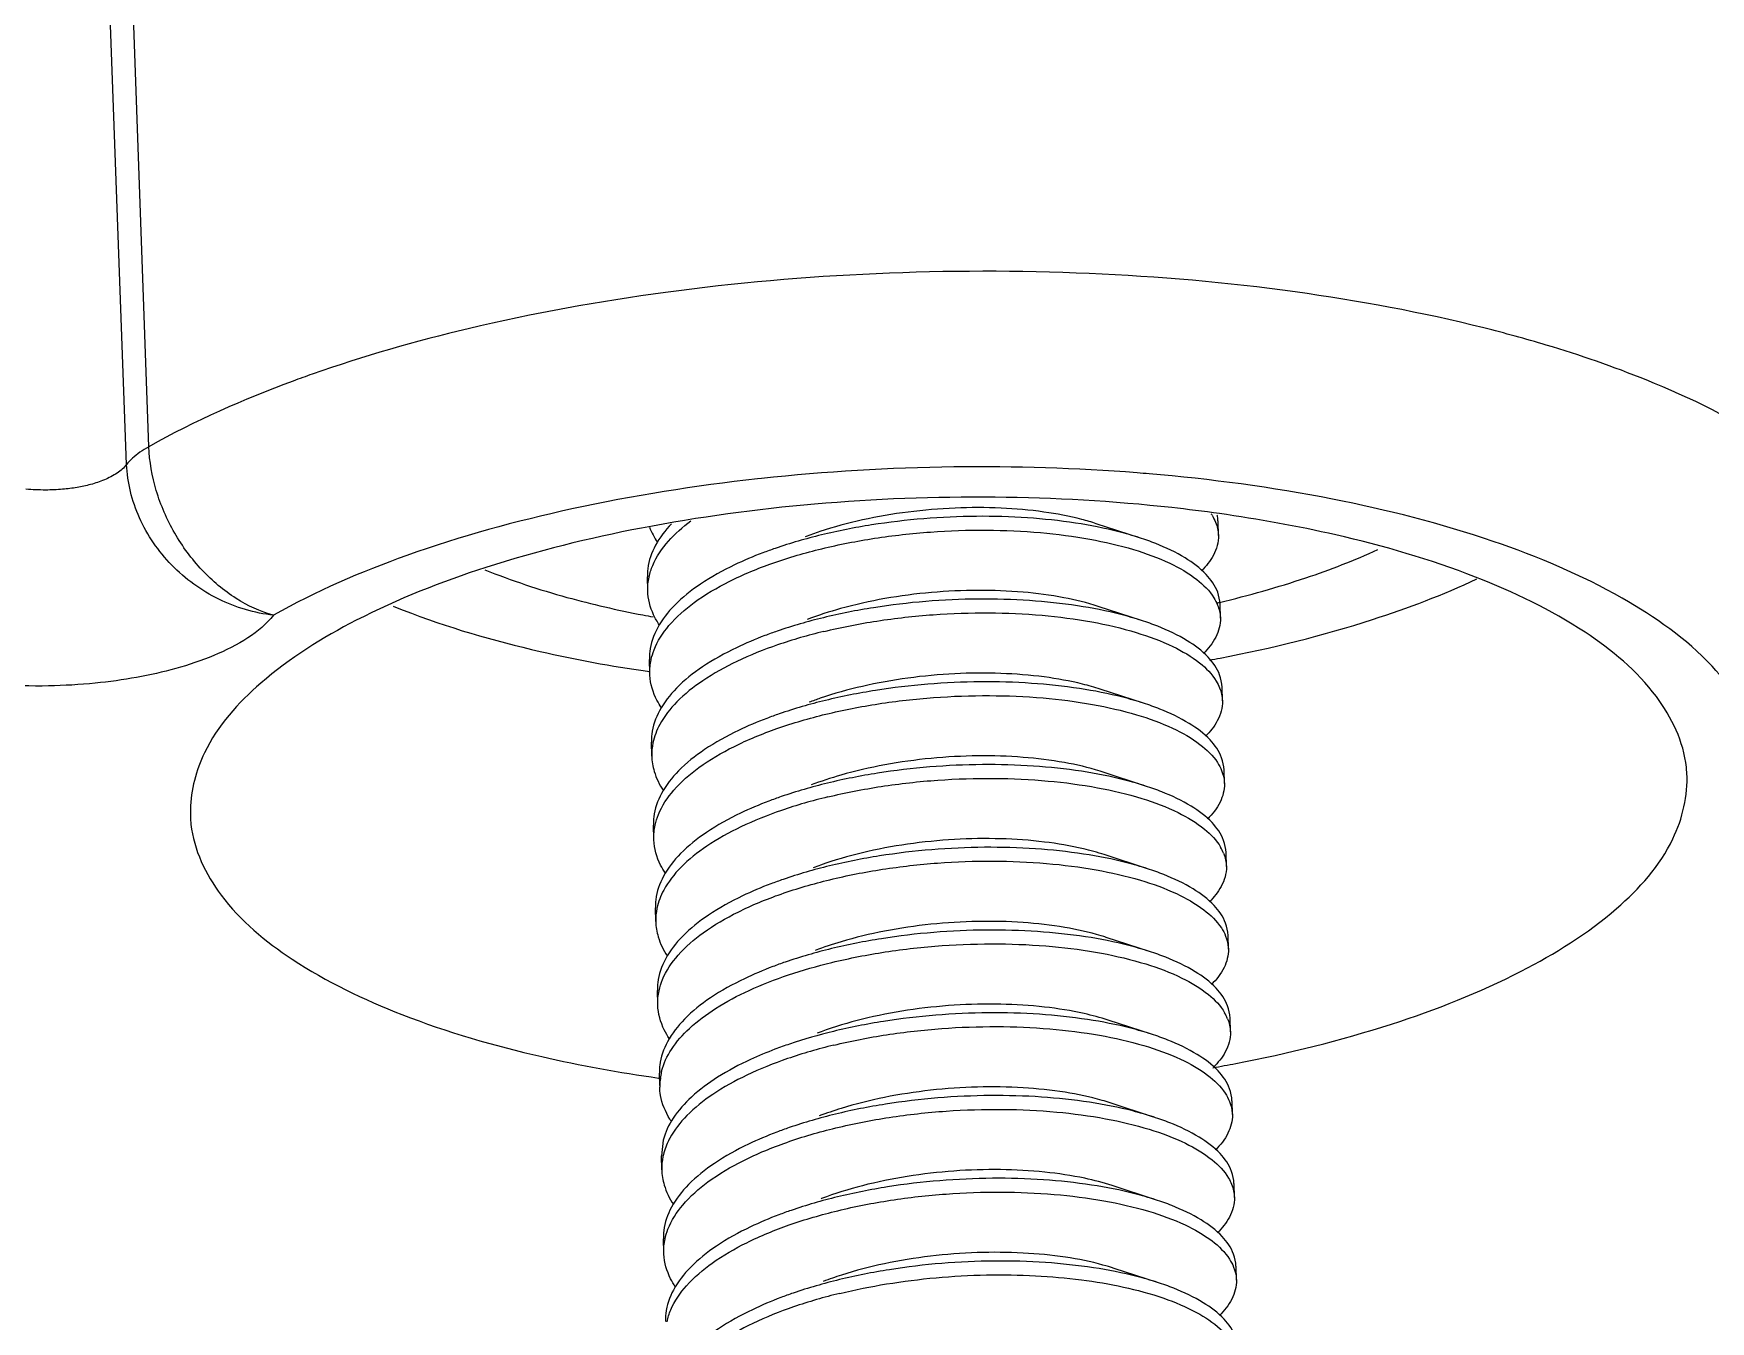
# Model space of a CAD drawing. Header units: millimetres. Extents: x 306 to 1885, y 393 to 1000.
# Drawn here: x 562.02 to 573.16, y 625.07 to 633.63 of the extents above; entities that cross this region are included whole.
import ezdxf

# ---------------------------------------------------------------- set-up
doc = ezdxf.new("R2010")
doc.units = ezdxf.units.MM

# ---------------------------------------------------------------- blocks, each defined once
blk = doc.blocks.new('u51')
at = {"color": 7}
for p, q in [((-19.10912049309684, 28.56757304511552), (-19.10690756819685, 28.47588177891544)), ((-18.58558884589684, 28.58344559281545), (-18.29780605129685, 28.48969646621549)), ((-15.30358793789682, 28.38418373321565), (-15.30137501299683, 28.29249246691552)), ((-19.09584294359684, 28.01742544751551), (-19.09363001869684, 27.92573418121538)), ((-18.57231129639683, 28.03329799521543), (-18.28452850179684, 27.93954886851543)), ((-15.29031038839685, 27.83403613561541), (-15.28809746349685, 27.7423448693155)), ((-15.30039951609686, 27.63658693351545), (-15.28809746349685, 27.7423448693155)), ((-19.08256539409683, 27.46727784991549), (-19.08035246919684, 27.37558658361559)), ((-18.55903374699685, 27.4831503975156), (-18.27125095229684, 27.38940127091564)), ((-15.26983986689686, 27.22410064391556), (-15.28689373749685, 27.22648084271555)), ((-15.27676846119684, 27.27293419901548), (-15.27481991399685, 27.19219727171549)), ((-19.06928784459683, 26.91713025231547), (-19.06707491969684, 26.82543898601557)), ((-18.54575619749684, 26.93300279991558), (-18.25797340279684, 26.8392536733154)), ((-15.26375528949686, 26.73374094031556), (-15.26154236449685, 26.64204967411547)), ((-19.05601029509683, 26.36698265461564), (-19.05379737019683, 26.27529138841555)), ((-18.53247864799684, 26.38285520231557), (-18.24469585329683, 26.28910607571561)), ((-15.25047773999685, 26.18359334271554), (-15.24826481499684, 26.09190207641541)), ((-19.04273274559682, 25.8168350570154), (-19.04051982069683, 25.72514379081554)), ((-18.51920109849686, 25.83270760471555), (-18.23141830379683, 25.73895847811559)), ((-15.23720019049682, 25.63344574511552), (-15.23498726549684, 25.54175447881562)), ((-19.02945519609685, 25.26668745941561), (-19.02724227119685, 25.17499619311548)), ((-18.50592354899683, 25.28256000711553), (-18.21814075429683, 25.18881088041553)), ((-15.22392264099685, 25.08329814751551), (-15.22170971609685, 24.99160688121538)), ((-19.01617764659684, 24.71653986181559), (-19.01396472169682, 24.62484859551546)), ((-18.49264599949686, 24.73241240941547), (-18.20486320479682, 24.63866328281551)), ((-15.19564874979685, 24.52000726311553), (-15.21271736339685, 24.5224739333155)), ((-15.21064509149684, 24.53315054991549), (-15.20843216659685, 24.44145928361559)), ((-18.47936844999685, 24.18226481181546), (-18.19158565539684, 24.0885156852155)), ((-19.00290009709681, 24.16639226421557), (-19.00068717219682, 24.07470099791544)), ((-15.19736754199684, 23.98300295221543), (-15.19515461709685, 23.89131168601557)), ((-18.46609090049685, 23.63211721421567), (-18.17830810589686, 23.53836808761548)), ((-18.98962254759684, 23.61624466661556), (-18.98740962269684, 23.52455340031543)), ((-15.95242204859684, 23.23810391451548), (-15.92731804199684, 23.24084186371556)), ((-11.73421660959684, 23.14415662771557), (-11.16433760529685, 7.450761615915553)), ((-11.88201056739683, 23.0266298438155), (-11.31810418239684, 7.328891890615523))]:
    blk.add_line(p, q, dxfattribs=at)
for centre, radius, start, end in [((-15.66456855359684, 27.82365042451556), 0.3742362320000001, 348.0733585674947, 1.589585561902181), ((-15.79782174719685, 27.86791601991558), 0.515198226, 331.8524444485963, 334.5574009575938), ((-15.66212738289684, 27.27383676911541), 0.3848816857, 345.6015394107026, 347.9216752459049), ((-15.66950953149683, 27.27530285811554), 0.3924072046, 347.9378928719053, 1.235788996095073), ((-15.65879826419683, 27.1819568250155), 0.3839488709, 359.3304855239017, 1.52767907820378), ((-17.12628429609686, 16.85735867691551), 10.4588807793, 100.0586861458995, 100.9044430419023), ((-15.64910267309685, 27.18173072951549), 0.3742513168, 353.3680428272045, 359.3477526533068), ((-18.76054045849685, 26.94628489041543), 0.3124495993, 201.8932414470063, 210.0635691331944), ((-15.62473590509686, 26.17320763161547), 0.3742362320000001, 348.0733585680009, 1.589585561902181), ((-18.73409617489682, 25.84587796131564), 0.312298446, 201.8821435788951, 210.0364582195959), ((-15.59818080609685, 25.07291243641544), 0.3742362320000001, 348.0733585678943, 1.589585561902181), ((-17.07336466079684, 14.43021752641562), 10.1858535127, 100.5129820380005, 100.9056591434001), ((-16.54842749419683, 16.96639423831562), 7.3110904071, 79.09056455080056, 79.64266447560091), ((-17.29059745209685, 16.87013977551555), 7.3909496299, 103.1866629328026, 103.3483684396995), ((-18.65526529719682, 23.65991970351547), 0.3418338285, 211.2106068651059, 212.9450699961052), ((-17.44932028509686, 35.92633649061554), 12.7650858462, 265.1463546517997, 265.5092170319001), ((-18.47117528539684, 31.36600247251545), 9.4099340153, 253.3476115463027, 255.9625935976998)]:
    blk.add_arc(centre, radius, start, end, dxfattribs=at)
for points, start_tangent, end_tangent in [([(-16.47323959829683, 28.65620224701547), (-16.16609287109685, 28.74568667211543), (-15.89509119749684, 28.85582422401558), (-15.66947651319683, 28.98341531851543), (-15.49694515419685, 29.12466601211554), (-15.38338576749683, 29.27531720001548), (-15.33824360819685, 29.39675387541547)], (0.9716790516663819, 0.2363045081091782), (0.2053901663489566, 0.9786801722560583)), ([(-16.08184247119686, 28.68365379961551), (-15.89287827259685, 28.76413295771545), (-15.66726358829683, 28.89172405221552), (-15.49473222919684, 29.03297474591545), (-15.38117284249685, 29.18362593371558), (-15.33046585539682, 29.33909838851559), (-15.32809606109686, 29.39278324281554)], (0.935106668992196, 0.354366360714896), (-0.02662153634472236, 0.9996455840960068)), ([(-19.11984811199684, 29.02603953151561), (-19.10427651849685, 28.94540849161558), (-19.02703916509685, 28.82688800731557), (-18.88831242649684, 28.71762281821543), (-18.69283377409684, 28.62188483751561), (-18.58559748899683, 28.58341900311552)], (0.03011954928613366, -0.9995463034551227), (0.95101879691973, -0.3091330585772885)), ([(-18.35790713329686, 28.61347233401557), (-18.62619093909683, 28.68804336081553), (-18.84466950339686, 28.78281946301558), (-19.00225552289683, 28.89210596031558), (-19.09582753839686, 29.01227023921547)], (-0.9768822363350633, 0.2137781474636865), (-0.4293709021125137, 0.9031282458317237)), ([(-19.10909699719684, 28.56757404801556), (-19.07849176279683, 28.69372309871551), (-18.99587566279683, 28.8029740296156)], (-0.01974786293675708, 0.9998049919406441), (0.7150340589260565, 0.6990896184150704)), ([(-15.32556473369687, 28.84470300791554), (-15.35074091999684, 28.76538526911554), (-15.45551820989684, 28.6046767589155), (-15.62560714339685, 28.45451451571557), (-15.85481676449686, 28.31882411211564), (-16.13753578529685, 28.20085605501549), (-16.45996204879683, 28.10605464941546)], (-0.2097819694310719, -0.9777481911523135), (-0.9716790516700373, -0.2363045080941478)), ([(-16.06856492179685, 28.13350620191545), (-15.87960072309684, 28.21398536011566), (-15.65398603879683, 28.34157645461551), (-15.48145467979683, 28.48282714821562), (-15.36789529299685, 28.63347833611556), (-15.31718830589685, 28.78895079091558), (-15.31481851159685, 28.84263564521552)], (0.935106668992196, 0.354366360714896), (-0.02662153634472236, 0.9996455840960068)), ([(-16.47323959829683, 28.65620224701547), (-16.78406088639684, 28.59340559721545), (-17.11315304259685, 28.55183891391562), (-17.44847127459684, 28.53338897231561), (-17.77443362389684, 28.5384625573156), (-18.07896322589684, 28.56561700751558), (-18.35790713329686, 28.61347233401557)], (-0.9716790516663519, -0.236304508109302), (-0.9768822363298871, 0.2137781474873398)), ([(-16.47102667339684, 28.56451098071557), (-16.16387994609684, 28.65399540581552), (-16.08184247119686, 28.68365379961551)], (0.9716790516879583, 0.2363045080204568), (0.9351066689946207, 0.3543663607084976)), ([(-19.09046006229684, 28.48062410951547), (-19.10881043269683, 28.55990201971554), (-19.10909699719684, 28.56757404801556)], (-0.3731494517206262, 0.9277712469572422), (-0.01974786309968139, 0.9998049919374259)), ([(-18.58559748899683, 28.58341900311552), (-18.44727329739683, 28.54348532531549), (-18.16000656259683, 28.48564510111555), (-17.84082939229683, 28.45088486261557), (-17.50062428079684, 28.44093934611556), (-17.15098980369686, 28.45669825241566), (-16.80384564239682, 28.4981759490156), (-16.47102667339684, 28.56451098071557)], (0.951018796904854, -0.309133058623053), (0.971679051663133, 0.2363045081225382)), ([(-18.29782203909684, 28.48964748151548), (-18.22244831789683, 28.46713826751557), (-17.97408064489684, 28.41564755301556), (-17.69140906819683, 28.3875583950155), (-17.38726817079686, 28.38499084881551), (-17.07546578909682, 28.40890801681553), (-16.77015707179686, 28.45907238871541), (-16.48520279529686, 28.53405660871545), (-16.36353012529685, 28.57659458591547)], (0.9506464324337516, -0.3102762648044167), (0.934403253629748, 0.3562170119549892)), ([(-15.38072838369686, 28.61262279481548), (-15.34971326969685, 28.55962717971556), (-15.30397978309685, 28.39451821271541), (-15.30359942639683, 28.38414026911551)], (0.5549391175174861, -0.8318909639182972), (0.02212057870666398, -0.9997553100622585)), ([(-19.10657056249684, 28.47589193391559), (-19.09099896899684, 28.39526089391552), (-19.01376161559682, 28.27674040971556), (-18.87503487699684, 28.16747522061542), (-18.67955622459684, 28.07173723991559), (-18.57231993959684, 28.03327140541546)], (0.03011954928613366, -0.9995463034551227), (0.95101879691973, -0.3091330585772885)), ([(-19.06350926159683, 28.42838166651563), (-19.09046006229684, 28.48062410951547)], (-0.535300118715708, 0.8446619340913551), (-0.3731494509458808, 0.9277712472688446)), ([(-16.45996204879683, 28.10605464941546), (-16.81128535999684, 28.03683038301551), (-17.17972347769685, 27.99515067621542), (-17.54546696759684, 27.98236171981557), (-17.89846868839686, 27.99767772301539), (-18.22891966729685, 28.04041580231547), (-18.52461241719683, 28.10946079521545), (-18.76774041239685, 28.20048131071553), (-18.94758653019684, 28.30733705641546), (-19.06350926159683, 28.42838166651563)], (-0.9716790516687106, -0.2363045080996027), (-0.5353001182410427, 0.844661934392172)), ([(-15.30359942639683, 28.38414026911551), (-15.31236295959684, 28.29426880781557)], (0.02212057923957755, -0.999755310050467), (-0.2091342054354411, -0.9778869485359168)), ([(-19.09584288369683, 28.01742463631558), (-19.06281010899684, 28.14818203341565), (-18.98255918699687, 28.25288611231554)], (-0.02391624907860587, 0.9997139656071682), (0.714944351068243, 0.69918136050356)), ([(-15.31236295959684, 28.29426880781557), (-15.33196764309685, 28.22869588951562), (-15.43033614249686, 28.06828166881542), (-15.59771562239683, 27.9149722199154), (-15.83187811809682, 27.77349859931564), (-16.12101951709684, 27.65184743491545), (-16.44668449929685, 27.55590705171562)], (-0.209134205191535, -0.9778869485880795), (-0.9716790516642811, -0.2363045081178167)), ([(-16.05528737229685, 27.58335860431544), (-15.86632317359684, 27.66383776251541), (-15.64070848929686, 27.79142885701549), (-15.46817713029685, 27.9326795506156), (-15.35461774349685, 28.08333073851554), (-15.30391075639685, 28.23880319321552), (-15.30154096209682, 28.29248804751546)], (0.935106668992196, 0.354366360714896), (-0.02662153634472236, 0.9996455840960068)), ([(-16.45774912389683, 28.01436338311555), (-16.15060239659684, 28.10384780821551), (-16.06856492179685, 28.13350620191545)], (0.9716790516879583, 0.2363045080204568), (0.9351066689946207, 0.3543663607084976)), ([(-19.07703042919684, 27.93011108641554), (-19.09584288369683, 28.01742463631558)], (-0.3719732128313196, 0.928243464257059), (-0.02391624921568231, 0.9997139656038889)), ([(-18.57231993959684, 28.03327140541546), (-18.43399574789683, 27.99333772761565), (-18.14672901309683, 27.93549750351553), (-17.82755184279685, 27.90073726501555), (-17.48734673129684, 27.89079174851554), (-17.13771225419686, 27.90655065481542), (-16.79056809289682, 27.94802835131554), (-16.45774912389683, 28.01436338311555)], (0.951018796904854, -0.309133058623053), (0.971679051663133, 0.2363045081225382)), ([(-18.28453662219684, 27.93952408921541), (-18.10129181029686, 27.89086476871557), (-17.83582690079686, 27.84967773401559), (-17.54173283239686, 27.83299438131553), (-17.23236199589684, 27.84241771461552), (-16.92175931259686, 27.8783672624154), (-16.62402554629682, 27.94006005911547), (-16.35267808349684, 28.02554613911548), (-16.35025982159684, 28.02646599471564)], (0.9502746749929594, -0.3114129767158482), (0.9344622126788463, 0.356062316280949)), ([(-15.29047633749684, 27.83403171621558), (-15.30673160859686, 27.9358971737156), (-15.36812096379683, 28.06324417571545)], (-0.02662153614995231, 0.9996455841011938), (-0.5568886659400257, 0.8305871500014543)), ([(-19.09329301299684, 27.92574433631557), (-19.07772141949687, 27.8451132963155), (-19.00048406609685, 27.72659281211554), (-18.86175732749683, 27.61732762301563), (-18.66627867509686, 27.52158964221553), (-18.55904239009686, 27.48312380781545)], (0.03011954928613366, -0.9995463034551227), (0.95101879691973, -0.3091330585772885)), ([(-19.05675614229682, 27.88877684891554), (-19.07703042919684, 27.93011108641554)], (-0.5040192554446866, 0.863692416396592), (-0.3719732126420233, 0.9282434643329154)), ([(-16.44668449929685, 27.55590705171562), (-16.80210908599685, 27.48605314321549), (-17.18005889349683, 27.44402244751564), (-17.55822399009685, 27.43238752521552), (-17.91502561359687, 27.45017245251552), (-18.24043765759683, 27.49478653571555), (-18.53030564889684, 27.56505705911559), (-18.77042978599684, 27.65797677671549), (-18.94727538209685, 27.76740763081557), (-19.05675614229682, 27.88877684891554)], (-0.9716790516688618, -0.2363045080989817), (-0.5040192559155174, 0.8636924161218323)), ([(-19.08252329599685, 27.46727947161548), (-19.05329258869685, 27.59074848971545), (-18.96934707659685, 27.70262909501548)], (-0.01846275739449989, 0.9998295487678847), (0.7148731829962841, 0.6992541256458638)), ([(-15.33258943749684, 27.64658344171562), (-15.29841095969684, 27.7463110825156)], (0.4294359401261916, 0.9030973221795834), (0.205390166827781, 0.9786801721555701)), ([(-16.44447157439686, 27.46421578551553), (-16.13732484719682, 27.55370021061549), (-16.05528737229685, 27.58335860431544)], (0.9716790516879583, 0.2363045080204568), (0.9351066689946207, 0.3543663607084976)), ([(-16.43340694979685, 27.00575945411538), (-16.12626022259684, 27.0952438793156), (-15.85525854899683, 27.20538143111548), (-15.62964386469685, 27.33297252571538), (-15.45711250569684, 27.47422321931549), (-15.34355311899685, 27.62487440711539)], (0.9716790516734467, 0.2363045080801285), (0.4715840002023015, 0.8818211444239675)), ([(-16.04201060149683, 27.03321306461544), (-15.88107233619684, 27.1005266662155), (-15.66153377749686, 27.21895853761544), (-15.48832062559683, 27.35017450611554), (-15.36670708099686, 27.49065197291566), (-15.30039951609686, 27.63658693351545)], (0.9350763391113079, 0.3544463852745496), (0.2487063596654165, 0.9685789315600337)), ([(-19.06396517209683, 27.38042135281557), (-19.08208554509685, 27.45689013751553), (-19.08252329599685, 27.46727947161548)], (-0.3734715934529266, 0.9276416166191186), (-0.01846275778017891, 0.9998295487607628)), ([(-18.55904239009686, 27.48312380781545), (-18.42071819839686, 27.44319013001541), (-18.13345146359683, 27.38534990591552), (-17.81427429329685, 27.35058966741553), (-17.47406918179684, 27.34064415091552), (-17.12443470469685, 27.35640305721563), (-16.77729054339684, 27.39788075371553), (-16.44447157439686, 27.46421578551553)], (0.951018796904854, -0.309133058623053), (0.971679051663133, 0.2363045081225382)), ([(-18.27126181599687, 27.38936796731559), (-18.21636642459683, 27.3725822221154), (-17.97170423569685, 27.31910688051539), (-17.69164021019685, 27.2887859208156), (-17.38889072479685, 27.28384057091557), (-17.07720053989684, 27.30534172451553), (-16.77071971839683, 27.35316139461543), (-16.48336217049683, 27.42597851621554), (-16.33697612859686, 27.47630228751541)], (0.9506979584306874, -0.3101183513365872), (0.9343646551111635, 0.356318244381335)), ([(-15.35491571279684, 27.51328055121553), (-15.34480639829684, 27.49759649621546), (-15.28244329419684, 27.33908479121556), (-15.27719359799684, 27.28376587071557)], (0.5558411670202721, -0.831288516127549), (0.02183112824280437, -0.9997616725198292)), ([(-19.08001546349686, 27.37559673871556), (-19.06444386999684, 27.29496569871549), (-18.98720651659684, 27.17644521441548), (-18.84847977799683, 27.06718002541561), (-18.65300112559683, 26.97144204461551), (-18.54576484059683, 26.93297621021566)], (0.03011954928613366, -0.9995463034551227), (0.95101879691973, -0.3091330585772885)), ([(-19.03527586819683, 27.32550541721548), (-19.06396517209683, 27.38042135281557)], (-0.5429249983283014, 0.8397811894715276), (-0.3734715933843855, 0.9276416166467135)), ([(-16.43340694979685, 27.00575945411538), (-16.78411543069683, 26.93662991321548), (-17.15106232529683, 26.89501068311552), (-17.51639909789685, 26.88205754811543), (-17.87003089929686, 26.89722325151547), (-18.20016607239683, 26.9397297998155), (-18.49506322179684, 27.00827614911555), (-18.73742838049685, 27.0984259678155), (-18.91802457509687, 27.20474296391558), (-19.03527586819683, 27.32550541721548)], (-0.9716790516658596, -0.236304508111326), (-0.5429249989924916, 0.8397811890421237)), ([(-12.15808326289684, 25.43764135471565), (-12.16212913009684, 25.53771289381552), (-12.36171929049684, 26.00717877141551), (-12.83530767869686, 26.43422694321544), (-13.56393289619686, 26.80175937481545), (-14.49272323769685, 27.08196094371556), (-15.26983986689686, 27.22410064391556)], (0.02479808587047402, 0.9996924801843619), (-0.9902832390971334, 0.1390651155512763)), ([(-19.10480739339684, 27.12739438801555), (-20.13952817969684, 26.86531278951543), (-21.00142219019685, 26.51414853681558), (-21.63502429849683, 26.09706448571546), (-22.00988275919684, 25.63356926701545), (-22.10279394359685, 25.19718840821542)], (-0.981938941306019, -0.1891980854734387), (0.05301501128610484, -0.9985937154710791)), ([(-19.06928713179684, 26.91712338061552), (-19.03501748709684, 27.05019157521565), (-18.95598738699687, 27.15263026351545)], (-0.02483463596780245, 0.9996915728645246), (0.7150423815928896, 0.6990811058281925)), ([(-15.28933489149685, 27.17813060221556), (-15.35487242609685, 27.03337159791545), (-15.47495057179685, 26.8938484018156), (-15.64870645409684, 26.76162362941545), (-15.87117135829683, 26.64153405501565), (-16.13181413039683, 26.53866933211543), (-16.42012940029684, 26.45561185651559)], (-0.2487063596527153, -0.968578931563295), (-0.9716790516667378, -0.2363045081077148)), ([(-16.02873227329684, 26.4830634091154), (-15.83976807459683, 26.56354256721556), (-15.61415339029685, 26.69113366181546), (-15.44162203129684, 26.83238435541557), (-15.32806264459683, 26.98303554321546), (-15.27735565749686, 27.13850799801548)], (0.9351066689717621, 0.3543663607688174), (0.1158564017681761, 0.9932659735284055)), ([(-16.43119402489685, 26.91406818781547), (-16.14025452739685, 26.99801305221558), (-16.04201060149683, 27.03321306461544)], (0.9716790516500223, 0.2363045081764488), (0.9350763390971288, 0.3544463853119558)), ([(-19.05045626919684, 26.82977920461553), (-19.06928713179684, 26.91712338061552)], (-0.371672080151847, 0.9283640798930122), (-0.02483463559130168, 0.9996915728738777)), ([(-18.54576484059683, 26.93297621021566), (-18.40744064889685, 26.89304253241562), (-18.12017391409682, 26.8352023083155), (-17.80099674379682, 26.80044206971547), (-17.46079163229683, 26.79049655321546), (-17.11115715519685, 26.80625545951557), (-16.76401299389684, 26.84773315611551), (-16.43119402489685, 26.91406818781547)], (0.951018796904854, -0.309133058623053), (0.971679051663133, 0.2363045081225382)), ([(-18.25798712789685, 26.83921178471564), (-18.09702068389683, 26.79544331851548), (-17.83478018279686, 26.75214737671558), (-17.54275231199685, 26.7331528068155), (-17.23419579669684, 26.74016738581554), (-16.92311864319686, 26.77371983621561), (-16.62364312419686, 26.83313585861561), (-16.34936558379684, 26.91656869861549), (-16.32370217859685, 26.92616411861559)], (0.9502892461286211, -0.3113685094743798), (0.9345324548547524, 0.355877915615946)), ([(-15.34083544979683, 26.96209900891563), (-15.30752678779686, 26.90449839501548), (-15.26388058669684, 26.73795276321562), (-15.26375767299683, 26.73374063661549)], (0.5550100095331136, -0.8318436687972405), (0.02322644350144444, -0.9997302297731495)), ([(-19.06673791409685, 26.82544914111554), (-19.05116632049683, 26.74481810111547), (-18.97392896709684, 26.62629761681546), (-18.83520222849683, 26.51703242771555), (-18.63972357609686, 26.4212944470155), (-18.53248729109686, 26.38282861261541)], (0.03011954928613366, -0.9995463034551227), (0.95101879691973, -0.3091330585772885)), ([(-16.42012940029684, 26.45561185651559), (-16.77549470939687, 26.38576702081559), (-17.15310872829684, 26.34375516141563), (-17.53067201309682, 26.33208298441559), (-17.88681953979682, 26.34972518281552), (-18.21369201849683, 26.39445583661563), (-18.50664647339684, 26.46565541011546), (-18.74728148109685, 26.55934746191542), (-18.92300601659684, 26.66896794141553), (-19.03095625239683, 26.78975997071552)], (-0.9716790516637521, -0.2363045081199917), (-0.5000360147469385, 0.8660046096620961)), ([(-15.27249825029685, 26.64401344011549), (-15.29570580209685, 26.56937378411544), (-15.39901163839684, 26.4079428052155), (-15.56668860029686, 26.25810202551543), (-15.79758855649683, 26.12028138331561), (-16.08319929449684, 26.00069642531548), (-16.40685185079684, 25.90546425891557)], (-0.2094967974084571, -0.9778093330888185), (-0.9716790516625837, -0.2363045081247967)), ([(-16.01545472379684, 25.93291581151561), (-15.82649052509686, 26.01339496961555), (-15.60087584079685, 26.14098606411562), (-15.42834448179684, 26.28223675781555), (-15.31478509509685, 26.43288794561545), (-15.26407810799682, 26.58836040041547), (-15.26170831359684, 26.64204525471541)], (0.935106668992196, 0.354366360714896), (-0.02662153634472236, 0.9996455840960068)), ([(-15.26375767299683, 26.73374063661549), (-15.27249825029685, 26.64401344011549)], (0.02322644295886118, -0.9997302297857552), (-0.2094967978322378, -0.9778093329980231)), ([(-19.05597423289683, 26.36700729111544), (-19.02710223139684, 26.4897218395156), (-18.94281678819684, 26.60228665051545)], (-0.01877605354374002, 0.9998237143683494), (0.7145720518184048, 0.6995618505607886)), ([(-16.41791647539682, 26.36392059021546), (-16.11076974819684, 26.45340501541546), (-16.02873227329684, 26.4830634091154)], (0.9716790516879583, 0.2363045080204568), (0.9351066689946207, 0.3543663607084976)), ([(-15.25064368899683, 26.18358892331548), (-15.26689896009685, 26.28545438081551), (-15.32828831529685, 26.4128013829154)], (-0.02662153614995231, 0.9996455841011938), (-0.5568886659400257, 0.8305871500014543)), ([(-19.03738976569684, 26.2800834654156), (-19.05556740399683, 26.35714566941556), (-19.05597423289683, 26.36700729111544)], (-0.3734069321081717, 0.9276676468722854), (-0.01877605367635986, 0.9998237143658588)), ([(-18.53248729109686, 26.38282861261541), (-18.39416309939685, 26.34289493481538), (-18.10689636459682, 26.28505471061544), (-17.78771919429684, 26.25029447211546), (-17.44751408279683, 26.24034895561545), (-17.09787960569685, 26.25610786191555), (-16.75073544439687, 26.29758555851549), (-16.41791647539682, 26.36392059021546)], (0.951018796904854, -0.309133058623053), (0.971679051663133, 0.2363045081225382)), ([(-18.24470123519683, 26.2890895778155), (-18.20989867429685, 26.27819112261545), (-17.96903414649682, 26.22275828791544), (-17.69168316229684, 26.19022395301545), (-17.39043911019684, 26.18290968311567), (-17.07897850569685, 26.20199376041546), (-16.77144100429683, 26.24745776971554), (-16.48178841799682, 26.31808743331567), (-16.31042282119685, 26.3760117926156)], (0.9506940336009431, -0.3101303830255414), (0.9343391046900459, 0.3563852374145197)), ([(-19.05346036459684, 26.27530154341548), (-19.03788877099686, 26.19467050351545), (-18.96065141759686, 26.07615001921567), (-18.82192467899682, 25.96688483011553), (-18.62644602659685, 25.87114684941548), (-18.51920974159685, 25.83268101501562)], (0.03011954928613366, -0.9995463034551227), (0.95101879691973, -0.3091330585772885)), ([(-19.00941534029687, 26.22627243581564), (-19.03738976569684, 26.2800834654156)], (-0.539885886506524, 0.841738219134111), (-0.3734069321856227, 0.9276676468411097)), ([(-16.40685185079684, 25.90546425891557), (-16.75764467629682, 25.83632171811541), (-17.12335854999685, 25.79480053191537), (-17.49234567949685, 25.78177128671541), (-17.84804139529683, 25.79731583051557), (-18.17804385809683, 25.84022422281555), (-18.47100477849685, 25.90872231251547), (-18.71114657979683, 25.99825833581554), (-18.89253820779686, 26.10526195581542), (-19.00941534029687, 26.22627243581564)], (-0.9716790516687914, -0.2363045080992709), (-0.5398858868093636, 0.8417382189398714)), ([(-16.39357430129684, 25.35531666131556), (-16.08642757409683, 25.44480108641551), (-15.81542590049685, 25.55493863831543), (-15.58981121619686, 25.68252973281551), (-15.41727985719683, 25.8237804264154), (-15.30372047049684, 25.97443161431556), (-15.25857831129684, 26.09586828971555)], (0.9716790516663819, 0.2363045081091782), (0.2053901663489566, 0.9786801722560583)), ([(-16.00217717429683, 25.38276821381555), (-15.81321297559683, 25.46324737201553), (-15.58759829129684, 25.59083846651561), (-15.41506693229684, 25.73208916011549), (-15.30150754559685, 25.88274034801543), (-15.25080055849685, 26.03821280281545), (-15.24843076409684, 26.09189765711562)], (0.935106668992196, 0.354366360714896), (-0.02662153634472236, 0.9996455840960068)), ([(-19.04273114779684, 25.81682703501565), (-19.04277250079684, 25.81883308741544), (-19.00795583719685, 25.95082752091548), (-18.92942710399683, 26.0523482708154)], (-0.02525822617513343, 0.9996809601120179), (0.7150627787516372, 0.6990602423568283)), ([(-16.40463892589685, 25.81377299261567), (-16.09749219869684, 25.90325741771539), (-16.01545472379684, 25.93291581151561)], (0.9716790516879583, 0.2363045080204568), (0.9351066689946207, 0.3543663607084976)), ([(-15.31432387689685, 25.86186707641559), (-15.28274040799684, 25.80773618491548), (-15.23746703889682, 25.64118955471554), (-15.23720807619685, 25.6334450591155)], (0.5549438495371998, -0.8318878072557825), (0.02254278892491896, -0.9997458790450134)), ([(-19.02389428349684, 25.72948476731563), (-19.04273114779684, 25.81682703501565)], (-0.3715179056109604, 0.9284257890701041), (-0.02525822591903679, 0.9996809601184885)), ([(-18.51920974159685, 25.83268101501562), (-18.38088554989685, 25.79274733721559), (-18.09361881509685, 25.73490711301542), (-17.77444164479684, 25.70014687451544), (-17.43423653329683, 25.69020135801543), (-17.08460205629683, 25.70596026431554), (-16.73745789489683, 25.74743796091548), (-16.40463892589685, 25.81377299261567)], (0.951018796904854, -0.309133058623053), (0.971679051663133, 0.2363045081225382)), ([(-18.23143642999685, 25.73890311751552), (-18.09240366559683, 25.70020015721548), (-17.83348636029683, 25.65481861411558), (-17.54363467629685, 25.63352699421557), (-17.23600868729682, 25.63813720491544), (-16.92457421659685, 25.66928696431546), (-16.62346973489684, 25.72641089241552), (-16.34636543089684, 25.80776614071556), (-16.29714520959683, 25.82586401471553)], (0.950355628017855, -0.3111658405011524), (0.9345136410837177, 0.3559273164965743)), ([(-19.04018281509684, 25.72515394581546), (-19.02461122159684, 25.64452290591544), (-18.94737386809683, 25.52600242161543), (-18.80864712949685, 25.41673723251552), (-18.61316847709685, 25.32099925181546), (-18.50593219209685, 25.28253341741561)], (0.03011954928613366, -0.9995463034551227), (0.95101879691973, -0.3091330585772885)), ([(-16.39357430129684, 25.35531666131556), (-16.74819687599683, 25.28558557531551), (-17.12502139629683, 25.2435685202156), (-17.50187747309684, 25.23176758201544), (-17.85762767689687, 25.24918854001544), (-18.18656639309683, 25.29405440671553), (-18.48082544169682, 25.36558742901548), (-18.72168769989685, 25.45952463551544), (-18.89698620889683, 25.5691097515155), (-19.00445514769683, 25.68955667301543)], (-0.9716790516627488, -0.2363045081241176), (-0.4996491521453613, 0.8662278711519398)), ([(-15.23720807619685, 25.6334450591155), (-15.24596612219685, 25.54364772051554)], (0.02254278872643145, -0.999745879049489), (-0.2092847006991908, -0.9778547509999889)), ([(-15.24596612219685, 25.54364772051554), (-15.26778440409683, 25.47241383321557), (-15.36985961079685, 25.3106317118154), (-15.53706428649684, 25.1600341332155), (-15.76901385049683, 25.02099461721559), (-16.05585953849683, 24.90067717421562), (-16.38029675179683, 24.80516906361549)], (-0.2092847006811895, -0.9778547510038416), (-0.9716790516711091, -0.2363045080897402)), ([(-15.98889962479683, 24.83262061621554), (-15.79993542609685, 24.91309977441551), (-15.57432074179684, 25.04069086891559), (-15.40178938279686, 25.18194156251548), (-15.28822999609685, 25.33259275041564), (-15.23752300899685, 25.48806520511562), (-15.23515321459683, 25.54175005941556)], (0.935106668992196, 0.354366360714896), (-0.02662153634472236, 0.9996455840960068)), ([(-22.56796627029684, 25.50703358951546), (-22.57456258889684, 24.98894591311546), (-22.27074571559683, 24.48641111951565), (-21.67344194409685, 24.03383593321541), (-20.81575553889684, 23.65604585911547), (-19.74747767599683, 23.37512828371564), (-18.52938454829683, 23.20702527311551)], (-0.2964999419871147, -0.955032870848767), (0.9964138330987471, -0.08461367034624191)), ([(-19.02942318329684, 25.26672102931548), (-19.00069438329683, 25.38913002081563), (-18.91626702529686, 25.5019800433156)], (-0.01902417348862345, 0.9998190240353876), (0.7144697478545409, 0.6996663343342089)), ([(-15.15689338789684, 23.56744760601555), (-14.12217260149683, 23.82952920451544), (-13.26027859109684, 24.18069345721551), (-12.62667648279685, 24.59777750831563), (-12.25181802209684, 25.06127272701542), (-12.15808326289684, 25.43764135471565)], (0.981938941306658, 0.1891980854701218), (0.02479808586824025, 0.9996924801844173)), ([(-16.39136137639684, 25.26362539501542), (-16.08421464919684, 25.35310982011561), (-16.00217717429683, 25.38276821381555)], (0.9716790516879583, 0.2363045080204568), (0.9351066689946207, 0.3543663607084976)), ([(-15.22408858999685, 25.08329372811545), (-15.24034386109685, 25.18515918561548), (-15.30173321629684, 25.31250618761555)], (-0.02662153614995231, 0.9996455841011938), (-0.5568886659400257, 0.8305871500014543)), ([(-22.10279394359685, 25.19718840821542), (-22.09957165119687, 25.15712910021557), (-21.89998149079685, 24.68766322261558), (-21.42639310259685, 24.26061505081543), (-20.69776788509685, 23.89308261911538), (-19.76897754359686, 23.61288105031554), (-18.99594069109685, 23.47131511301541)], (0.05301501129339688, -0.9985937154706919), (0.9902269027177685, -0.139465698772046)), ([(-19.01082000259686, 25.17975651671554), (-19.02904211009684, 25.25730930431564), (-19.02942318329684, 25.26672102931548)], (-0.3733538937560006, 0.9276889942309507), (-0.01902417382824246, 0.9998190240289253)), ([(-18.50593219209685, 25.28253341741561), (-18.36760800039684, 25.24259973961557), (-18.08034126559684, 25.18475951541541), (-17.76116409529686, 25.14999927691542), (-17.42095898379682, 25.14005376041541), (-17.07132450679683, 25.15581266671552), (-16.72418034539683, 25.19729036321542), (-16.39136137639684, 25.26362539501542)], (0.951018796904854, -0.309133058623053), (0.971679051663133, 0.2363045081225382)), ([(-18.21814195479683, 25.18880720341554), (-18.20303749759682, 25.18396211021559), (-17.96606137979683, 25.12659965241551), (-17.69152790679686, 25.09187120101546), (-17.39190274299682, 25.08219778571538), (-17.08078901599686, 25.09886463411544), (-16.77231065649684, 25.1419629094155), (-16.48047212779684, 25.21038557811562), (-16.28386977089684, 25.2757219689156)], (0.9506188249788435, -0.3103608377289937), (0.9343323228538938, 0.3564030169210795)), ([(-19.02690526559684, 25.17500634821545), (-19.01133367209684, 25.0943753082156), (-18.93409631859686, 24.97585482401564), (-18.79536957999684, 24.8665896349155), (-18.59989092759685, 24.77085165411563), (-18.49265464259685, 24.73238581971555)], (0.03011954928613366, -0.9995463034551227), (0.95101879691973, -0.3091330585772885)), ([(-18.98338688709683, 25.1267882360155), (-19.01082000259686, 25.17975651671554)], (-0.5375606183928892, 0.8432251072833723), (-0.3733538933017007, 0.9276889944137866)), ([(-16.38029675179683, 24.80516906361549), (-16.73099030799682, 24.73604182331565), (-17.09706057619684, 24.69448627581551), (-17.46792217489684, 24.68148477021555), (-17.82423868139682, 24.69725691381564), (-18.15386512229685, 24.74035497971545), (-18.44566955799684, 24.80879051151555), (-18.68547921379684, 24.89837801081558), (-18.86697609229685, 25.0057261125155), (-18.98338688709683, 25.1267882360155)], (-0.9716790516613784, -0.236304508129753), (-0.5375606183447075, 0.8432251073140883)), ([(-16.36701920239685, 24.25502146601548), (-16.05987247509685, 24.34450589121548), (-15.78887080159683, 24.45464344301558), (-15.56325611719683, 24.58223453761548), (-15.39072475819685, 24.72348523121559), (-15.27716537149684, 24.87413641901549), (-15.23202321229684, 24.99557309441548)], (0.9716790516663819, 0.2363045081091782), (0.2053901663489566, 0.9786801722560583)), ([(-15.97562207529685, 24.28247301861552), (-15.78665787659685, 24.3629521768155), (-15.56104319229684, 24.49054327131557), (-15.38851183329683, 24.63179396491546), (-15.27495244659684, 24.7824451528154), (-15.22424545949684, 24.9379176075156), (-15.22187566509683, 24.99160246181555)], (0.935106668992196, 0.354366360714896), (-0.02662153634472236, 0.9996455840960068)), ([(-19.01617746479684, 24.71653903621564), (-18.98223674199687, 24.84899181681544), (-18.90288238819684, 24.95203856151556)], (-0.02373044795194423, 0.9997183932688245), (0.7151441773977413, 0.6989769706750775)), ([(-16.37808382689684, 24.71347779741563), (-16.07093709969683, 24.80296222251559), (-15.98889962479683, 24.83262061621554)], (0.9716790516879583, 0.2363045080204568), (0.9351066689946207, 0.3543663607084976)), ([(-15.28784492089684, 24.7616772039155), (-15.25880840769685, 24.71255167041545), (-15.21119433669685, 24.54632122691555), (-15.21066656659684, 24.53314142031559)], (0.5548867189101861, -0.8319259156782459), (0.02163623265737724, -0.9997659093189745)), ([(-18.99738046869686, 24.62932522811548), (-19.01617746479684, 24.71653903621564)], (-0.3719854822696518, 0.928238547454594), (-0.02373044732999852, 0.9997183932835877)), ([(-18.97544031649684, 24.58514181101555), (-18.99738046869686, 24.62932522811548)], (-0.512021782017508, 0.8589724644827769), (-0.3719854826372798, 0.9282385473072695)), ([(-18.49265464259685, 24.73238581971555), (-18.35433045089684, 24.69245214191551), (-18.06706371609687, 24.63461191781562), (-17.74788654579686, 24.59985167931563), (-17.40768143429685, 24.58990616281562), (-17.05804695729682, 24.6056650691155), (-16.71090279589686, 24.64714276561563), (-16.37808382689684, 24.71347779741563)], (0.951018796904854, -0.309133058623053), (0.971679051663133, 0.2363045081225382)), ([(-18.20488337989684, 24.6386015995156), (-18.08743248979684, 24.60513274651566), (-17.83193591819685, 24.55768969231553), (-17.54436959189684, 24.53411605321548), (-17.23778998409682, 24.53632718581548), (-16.92611548349686, 24.56506956411545), (-16.62349544169683, 24.61988693991543), (-16.34366875119684, 24.69914102601547), (-16.27058816059684, 24.7255637033154)], (0.950452893595406, -0.310868617033177), (0.9344881232563402, 0.3559943082309648)), ([(-19.01362771609683, 24.62485875061566), (-18.99805612259684, 24.54422771061559), (-18.92081876909685, 24.42570722631558), (-18.78209203049684, 24.31644203731548), (-18.58661337809684, 24.22070405651561), (-18.47937709309684, 24.18223822211553)], (0.03011954928613366, -0.9995463034551227), (0.95101879691973, -0.3091330585772885)), ([(-16.36701920239685, 24.25502146601548), (-16.72011105549683, 24.18552521111542), (-17.09342177279683, 24.14363420911559), (-17.46530762579684, 24.13139533471553), (-17.81740319069684, 24.14766972891539), (-18.14779183189685, 24.19151010411542), (-18.44392919529685, 24.26211791041555), (-18.68709235569685, 24.35530962161556), (-18.86492916639685, 24.46436711931551), (-18.97544031649684, 24.58514181101555)], (-0.9716790516667614, -0.2363045081076178), (-0.5120217824883572, 0.8589724642021102)), ([(-15.21066656659684, 24.53314142031559), (-15.21943994019685, 24.44323822061551)], (0.02163623229167556, -0.9997659093268888), (-0.2089122209203939, -0.9779343965471858)), ([(-13.50460988809684, 24.08612232621545), (-13.57235228659684, 24.1131031943155), (-14.48222567329685, 24.38760073081562), (-15.19564874979685, 24.52000726311553)], (-0.9263345377698214, 0.3767019035454576), (-0.9895931830677223, 0.1438934745771798)), ([(-12.71024171539682, 24.14661340831549), (-12.54066713729685, 24.2968367165156), (-12.31285191309684, 24.41511685441537), (-12.06142349419684, 24.50118479691537), (-11.80098663649684, 24.56050350601549), (-11.52599358609686, 24.59872815611561), (-11.21562665999684, 24.61704685901555), (-10.86791009999683, 24.60858123321555)], (0.6100515154817711, 0.792361753530794), (0.9975882112539627, -0.0694100912484578)), ([(-19.00045104669684, 24.43211483861546), (-20.01410816079684, 24.17536847521546), (-20.70687782149685, 23.90582266431556)], (-0.9819389413068662, -0.1891980854690421), (-0.9052684443317207, -0.4248400212988723)), ([(-15.21943994019685, 24.44323822061551), (-15.23897951419684, 24.3777788211155), (-15.33832394079684, 24.21614896291567), (-15.50546943479685, 24.0634263345155), (-15.73917990029685, 23.92234253191555), (-16.02804118749685, 23.80082675351559), (-16.35374165289684, 23.70487386841546)], (-0.2089122205306597, -0.9779343966304432), (-0.9716790516706846, -0.2363045080914859)), ([(-15.96234452579685, 23.7323254210155), (-15.77338032709685, 23.81280457911544), (-15.54776564279686, 23.94039567371556), (-15.37523428379683, 24.08164636731544), (-15.26167489709684, 24.23229755521561), (-15.21096790999684, 24.38777000991558), (-15.20859811559683, 24.44145486421553)], (0.935106668992196, 0.354366360714896), (-0.02662153634472236, 0.9996455840960068)), ([(-23.58624417309684, 24.30974398891544), (-23.55829650679686, 24.06920725861551), (-23.26908408589685, 23.52126985681548), (-22.68439588029685, 23.01771302101542), (-21.83227867239685, 22.58269171071561), (-21.16772823749685, 22.35071210851538)], (0.003872666244842777, -0.9999925011999621), (0.9578641618722801, -0.2872215998157429)), ([(-19.00289109339684, 24.16641754081547), (-18.97262142509686, 24.29185644121549), (-18.88966874699685, 24.40175291281548)], (-0.02122511017986667, 0.9997747219738319), (0.7146562080459781, 0.6994758782841219)), ([(-18.47937709309684, 24.18223822211553), (-18.34105290139684, 24.14230454431549), (-18.05378616659684, 24.0844643202156), (-17.73460899629683, 24.04970408171562), (-17.39440388489686, 24.03975856521561), (-17.04476940779685, 24.05551747141544), (-16.69762524639685, 24.09699516801538), (-16.36480627739684, 24.16333019981539)], (0.951018796904854, -0.309133058623053), (0.971679051663133, 0.2363045081225382)), ([(-16.36480627739684, 24.16333019981539), (-16.05765955019686, 24.25281462491557), (-15.97562207529685, 24.28247301861552)], (0.9716790516879583, 0.2363045080204568), (0.9351066689946207, 0.3543663607084976)), ([(-15.27439486339685, 24.21124973551559), (-15.23659291239684, 24.14432433081561), (-15.19736779049683, 23.98300950851558)], (0.5553063409562266, -0.8316458787812316), (0.02431819030484994, -0.9997042690817607)), ([(-18.98417243459681, 24.0792907044156), (-19.00272132019683, 24.1612815946155), (-19.00289109339684, 24.16641754081547)], (-0.3727643032166811, 0.9279260607652866), (-0.02122510963927111, 0.9997747219853086)), ([(-19.00035016659683, 24.07471115301541), (-18.98477857309683, 23.99408011301557), (-18.90754121959685, 23.87555962871556), (-18.76881448099687, 23.76629443971547), (-18.57333582859684, 23.6705564589156), (-18.46609954359684, 23.63209062451551)], (0.03011954928613366, -0.9995463034551227), (0.95101879691973, -0.3091330585772885)), ([(-18.95991212279685, 24.03133772921547), (-18.98417243459681, 24.0792907044156)], (-0.5232224443579306, 0.8521961474450069), (-0.372764302716599, 0.9279260609661784)), ([(-18.19158577629685, 24.08851531531559), (-17.96277705169683, 24.03062877991556), (-17.69116450029685, 23.99372629601544), (-17.39327107109685, 23.98170439701562), (-17.08262138819686, 23.99595477261551), (-16.77331834629683, 24.03667813041557), (-16.47940379329685, 24.10287509731552), (-16.25731646219683, 24.1754314669156)], (0.950460047035759, -0.3108467451796508), (0.9343486477026491, 0.3563602173871699)), ([(-15.92731804199684, 23.24084186371556), (-14.69308727889683, 23.44065863501555), (-13.59666054759685, 23.74996791631565), (-12.71024171539682, 24.14661340831549)], (0.9940006172020529, 0.1093744622932529), (0.8707485722676525, 0.491728506285577)), ([(-14.11471367429684, 23.84436755491561), (-14.66070237279686, 24.02806207801541), (-15.16475136729684, 24.14535539691542)], (-0.9257282110551917, 0.3781894753381625), (-0.9819234734430211, 0.189278346097996)), ([(-12.71024171539682, 24.14661340831549), (-12.34669939509683, 24.04042240501553), (-12.03417002959682, 23.81313573841544), (-11.81932573699686, 23.4987145797154), (-11.73424283469683, 23.14412344051561)], (0.9949714934312397, -0.1001585106678852), (0.04077273222513196, -0.9991684464127646)), ([(-12.71024171539682, 24.14661340831549), (-12.46259546819684, 24.03573424561546), (-12.23653525129683, 23.84767084971554), (-12.05370714829684, 23.60041830131559), (-11.93163952659685, 23.31768367001541), (-11.88201056739683, 23.02662984371545)], (0.9650300369587613, -0.2621393289214193), (0.03929539300770483, -0.9992276377724799)), ([(-18.99695487379682, 24.06141788041555), (-19.57136364109687, 23.89817678491545), (-20.04898682359686, 23.71077514411559)], (-0.9729838542773611, -0.2308731671623431), (-0.9089072880690636, -0.4169982514291159)), ([(-16.35374165289684, 23.70487386841546), (-16.70487246679684, 23.63567925031543), (-17.07549751039681, 23.59382378151554), (-17.45028767539685, 23.58123655141549), (-17.80772591799683, 23.5978398544155), (-18.13630337909683, 23.64168869011564), (-18.42549370819683, 23.71040817281551), (-18.66588954379682, 23.80136571961543), (-18.84608792549682, 23.9098186789156), (-18.95991212279685, 24.03133772921547)], (-0.9716790516668586, -0.2363045081072182), (-0.5232224443847155, 0.8521961474285619)), ([(-15.19736779049683, 23.98300950851558), (-15.20607496209684, 23.89333430231545)], (0.02431819080899112, -0.9997042690694972), (-0.2097412938261051, -0.9777569174718997)), ([(-18.98962091299683, 23.61624443981555), (-18.95620214589684, 23.74772770761547), (-18.87633479749684, 23.8517306966155)], (-0.02290392642759019, 0.9997376706687608), (0.7151675155210934, 0.6989530919477979)), ([(-15.20607496209684, 23.89333430231545), (-15.23051438219684, 23.81577416251548), (-15.33464070309682, 23.65490858821545), (-15.48293752119685, 23.5201352650156)], (-0.209741293859535, -0.9777569174647288), (-0.8005078447790807, -0.599322275947717)), ([(-15.35458751629685, 23.53910034771548), (-15.24839734759684, 23.68214995751555), (-15.19769036049684, 23.83762241231557), (-15.19532056609685, 23.89130726661551)], (0.6916758664546504, 0.7222080695784343), (-0.02662153623700413, 0.9996455840988755)), ([(-18.46609954359684, 23.63209062451551), (-18.32777535189683, 23.59215694671548), (-18.04050861709683, 23.53431672251554), (-17.72133144679685, 23.49955648401556), (-17.38112633539683, 23.48961096751555), (-17.03149185829685, 23.50536987381565), (-16.68434769689685, 23.54684757041559), (-16.35152872789683, 23.61318260211556)], (0.951018796904854, -0.309133058623053), (0.971679051663133, 0.2363045081225382)), ([(-18.17832749119685, 23.53830875091558), (-18.08209902439685, 23.51023848191562), (-17.83011943779684, 23.4607587819155), (-17.54494678059683, 23.43491901271545), (-17.23952901569686, 23.43473725971558), (-16.92773186269685, 23.4610684719155), (-16.62371023329683, 23.51356570481539), (-16.34126655729685, 23.5906958486155), (-16.24403206879683, 23.62526590851553)], (0.9505576362444301, -0.3105481930029571), (0.9344475133755146, 0.3561008912461716)), ([(-16.35152872789683, 23.61318260211556), (-16.04438200069683, 23.70266702731556), (-15.96234452579685, 23.7323254210155)], (0.9716790516879583, 0.2363045080204568), (0.9351066689946207, 0.3543663607084976)), ([(-15.20936972479683, 23.56114759271554), (-15.26190056779686, 23.6620633948155)], (-0.3496565767518376, 0.9368779420683285), (-0.556888665941224, 0.8305871500006511)), ([(-18.99594069109685, 23.47131511301541), (-18.67908644909684, 23.43161092711557), (-17.50637423849685, 23.3625640059156), (-16.30622168739683, 23.4087108743156), (-15.15689338789684, 23.56744760601555)], (0.9902269027192329, -0.1394656987616485), (0.9819389413045264, 0.1891980854811856)), ([(-18.97085058869686, 23.52910089821557), (-18.98956652589686, 23.61426719621545), (-18.98962091299683, 23.61624443981555)], (-0.3722336781164945, 0.9281390460894671), (-0.02290392643947978, 0.9997376706684885)), ([(-18.98720726909684, 23.52455707891545), (-18.98429211329685, 23.49154378701542), (-18.98238382669683, 23.48122229631554)], (0.01817591619001985, -0.9998348043905321), (0.2041162904544683, -0.9789466481739989)), ([(-18.94762495029687, 23.4827864216154), (-18.97085058869686, 23.52910089821557)], (-0.5181232793867788, 0.8553059495627808), (-0.3722336779880792, 0.9281390461409685)), ([(-11.73421666419685, 23.14415841071559), (-11.67144196989685, 23.20156928631559), (-11.58625783339684, 23.24661780351562), (-11.49521742699685, 23.27782526461556), (-11.40493634489684, 23.29776703211564), (-11.30920736649685, 23.30987101351548), (-11.19543838889683, 23.31472406611556), (-11.06533703669683, 23.30897084751541)], (0.592853538005898, 0.8053103019792367), (0.9958544896514201, -0.09096062577351748)), ([(-18.44881020669686, 23.20044019381567), (-17.23139895789683, 23.16138762181549), (-15.95242204859684, 23.23810391451548)], (0.9969297177934497, -0.07830158223351905), (0.994208502698087, 0.1074683821541386)), ([(-11.88201056739683, 23.02662984371545), (-11.82212837509684, 23.06395639291554), (-11.77267396199684, 23.10327875891562), (-11.73424283469683, 23.14412344051561)], (0.8733558918190066, 0.4870826277183656), (0.620001928659674, 0.7846002857877917)), ([(-12.96806355979683, 22.54419389321538), (-12.84065514129682, 22.59011382651556), (-11.88201056739683, 23.0266298438155)], (0.9433299348662649, 0.3318563454044661), (0.8707485719669817, 0.4917285068180025)), ([(-20.75360480409682, 22.23707188541539), (-19.50011570149684, 21.99743219511561), (-18.13193721529683, 21.87526734121548), (-16.71469637689685, 21.87643721281552), (-15.31637502799683, 22.0008856291156), (-14.00404438319683, 22.24264342021547), (-12.96806355979683, 22.54419389321538)], (0.9699720782267387, -0.2432162976868563), (0.9433299348766937, 0.3318563453748214))]:
    blk.add_spline(points, degree=3, dxfattribs=dict(at, start_tangent=start_tangent, end_tangent=end_tangent))
blk = doc.blocks.new('u15')
blk.add_blockref('u51', (-79.8961499711204, 115.4820911432357))

msp = doc.modelspace()

# ---------------------------------------------------------------- block references
at = {"rotation": 180}
msp.add_blockref('u15', (471.0083772978036, 769.3903250205377), dxfattribs=at)

doc.saveas('drawing.dxf')
